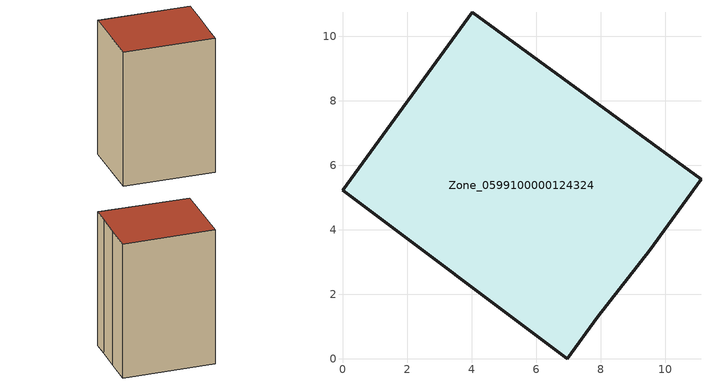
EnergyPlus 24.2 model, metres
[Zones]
Zone_0599100000124324
 floor ground (C_G): 0,5.23 4.02,10.76 11.11,5.57 9.52,3.37 7.91,1.32 6.97,0 z0
 wall outside (C_F): 4.02,10.76 0,5.23 6.97,0 7.91,1.32 9.52,3.37 11.11,5.57 4.02,10.76 z0:13.32
 roof outside (C_R): 6.97,0 7.91,1.32 9.52,3.37 11.11,5.57 4.02,10.76 0,5.23 z13.32
[BUILDING]
Pand.0599100000124324: North Axis=0; Terrain=City; Loads Convergence Tolerance Value=0.04; Temperature Convergence Tolerance Value=0.4; Solar Distribution=FullExterior; Maximum Number of Warmup Days=25; Minimum Number of Warmup Days=1
[Site:Location]
Rotterdam.The.Hague.AP_ZH_NLD Design_Conditions: Latitude=51.96; Longitude=4.45; Time Zone=1; Elevation=-4.5
[SITE:GROUNDTEMPERATURE:BUILDINGSURFACE]
18, 18, 18, 18, 18, 18, 18, 18, 18, 18, 18, 18
[MATERIAL] Thermal Absorptance=0.9; Solar Absorptance=0.7; Visible Absorptance=0.7
Name | Roughness | Thickness | Conductivity | Density | Specific Heat
G.TI.1946 | MediumSmooth | 0.15 | 1 | 540 | 1210
F.TI.1946 | Rough | 0.3 | 0.857143 | 1920 | 840
R.TI.1946 | MediumRough | 0.2 | 0.1 | 1500 | 1000
[CONSTRUCTION]
C_G: G.TI.1946
C_F: F.TI.1946
C_R: R.TI.1946
[ZONE]
Zone_0599100000124324: Type=1; Multiplier=1; Ceiling Height=Autocalculate; Volume=Autocalculate; Floor Area=autocalculate; Part of Total Floor Area=Yes
[ZONEINFILTRATION:DESIGNFLOWRATE]
Infil_Zone_0599100000124324: Zone or ZoneList or Space or SpaceList=Zone_0599100000124324; Schedule=AlwaysOn; Design Flow Rate Calculation Method=Flow/Area; Flow Rate per Floor Area=0.003; Constant Term Coefficient=1; Temperature Term Coefficient=0; Velocity Term Coefficient=0; Velocity Squared Term Coefficient=0
[HVACTEMPLATE:ZONE:IDEALLOADSAIRSYSTEM]
Zone_0599100000124324: Maximum Heating Supply Air Temperature=50; Minimum Cooling Supply Air Temperature=13; Maximum Heating Supply Air Humidity Ratio=0.0156; Minimum Cooling Supply Air Humidity Ratio=0.0077; Heating Limit=NoLimit; Cooling Limit=NoLimit; Dehumidification Control Type=ConstantSensibleHeatRatio; Cooling Sensible Heat Ratio=0.7; Dehumidification Setpoint=60; Humidification Control Type=None; Humidification Setpoint=30; Outdoor Air Method=None; Outdoor Air Flow Rate per Person=0.00944; Outdoor Air Flow Rate per Zone Floor Area=0; Outdoor Air Flow Rate per Zone=0; Demand Controlled Ventilation Type=None; Outdoor Air Economizer Type=NoEconomizer; Heat Recovery Type=None; Sensible Heat Recovery Effectiveness=0.7; Latent Heat Recovery Effectiveness=0.65
[ZONECONTROL:THERMOSTAT]
ThermostatControl_Zone_0599100000124324: Zone or ZoneList=Zone_0599100000124324; Control Type Schedule=DualSetpointControlType; Control 1=Thermostat_Zone_0599100000124324; Temperature Difference Between Cutout And Setpoint=0
[THERMOSTATSETPOINT:DUALSETPOINT]
Thermostat_Zone_0599100000124324: Heating Setpoint Temperature Schedule=HeatingSetpoint_Zone_0599100000124324; Cooling Setpoint Temperature Schedule=CoolingSetpoint_Zone_0599100000124324
[SCHEDULE:COMPACT]
HeatingSetpoint_Zone_0599100000124324: Through: 12/31, For: AllDays, Until: 24:00, 21
CoolingSetpoint_Zone_0599100000124324: Through: 12/31, For: AllDays, Until: 24:00, 24
DualSetpointControlType: Through: 12/31, For: AllDays, Until: 24:00, 4
AlwaysOn: Through: 12/31, For: AllDays, Until: 24:00, 1
